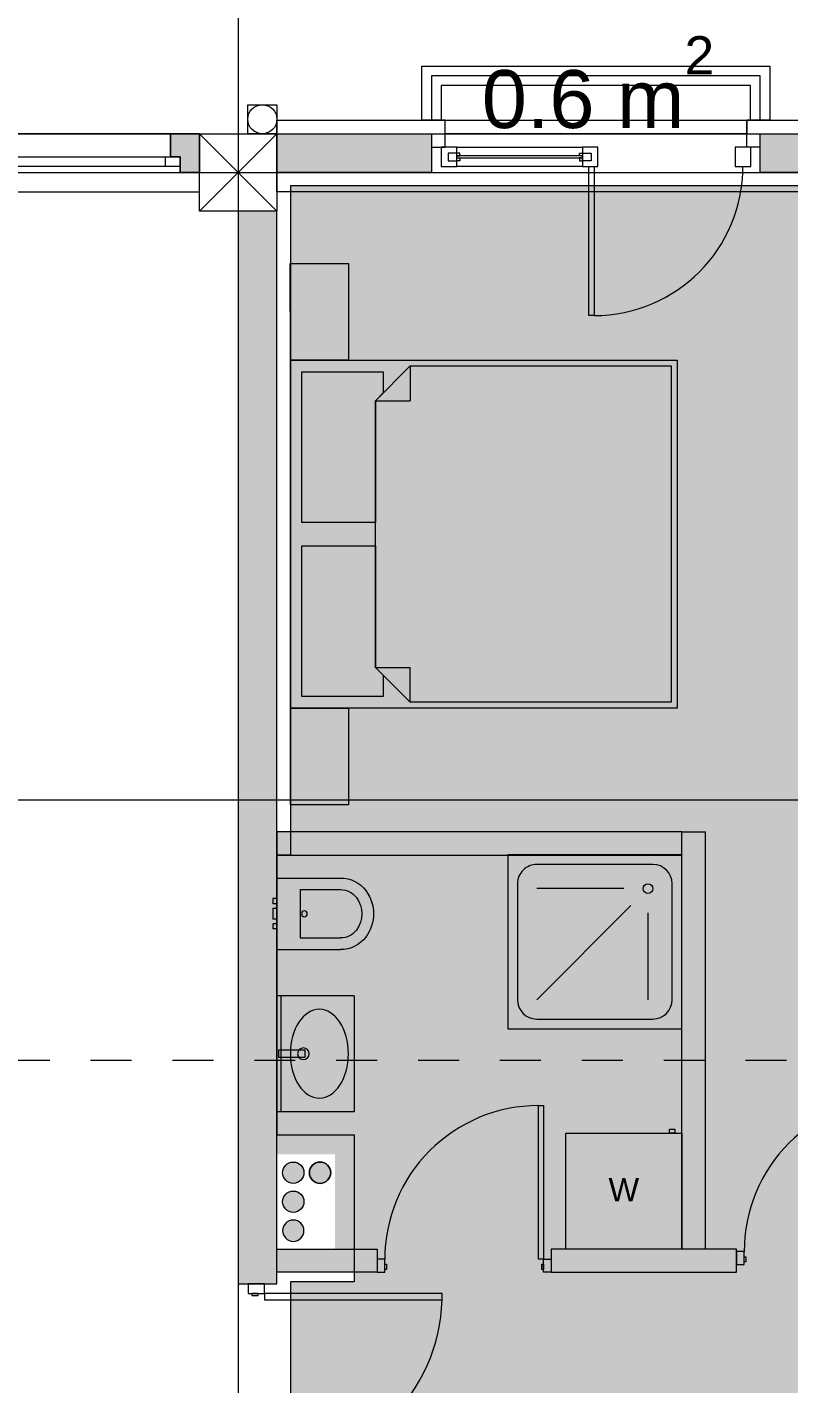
# Model space of a CAD drawing. Header units: millimetres. Extents: x 475159934 to 476245151, y 4620917055 to 4621447368.
# Drawn here: x 475246126 to 475250065, y 4621148784 to 4621155803 of the extents above; entities that cross this region are included whole.
import ezdxf
from ezdxf.enums import TextEntityAlignment as Align

# ---------------------------------------------------------------- set-up
doc = ezdxf.new("R2010")
doc.units = ezdxf.units.MM
doc.header["$MEASUREMENT"] = 0
doc.linetypes.add('Dashed', pattern=[423.333333, 211.666667, -211.666667])
for name, color, linetype, lineweight in [('2D Drafting - General_Pen_No__1_Pen_No__7', 7, 'Continuous', 0), ('2D Drafting - General_Pen_No__1_Pen_No__7_Pen_No__7', 7, 'Continuous', 0), ('2D Drafting - General_Pen_No__250_Pen_No__7_Pen_No__154', 154, 'Continuous', 0), ('2D Drafting - General_Pen_No__250_Pen_No__7_Pen_No__250', 7, 'Continuous', 0), ('2D Drafting - General_Pen_No__250_Pen_No__7_Pen_No__7', 7, 'Continuous', 0), ('2D Drafting - General_Pen_No__7_Pen_No__250', 7, 'Continuous', 0), ('2D Drafting - General_Pen_No__7_Pen_No__7_Pen_No__7', 7, 'Continuous', 0), ('Doors_Pen_No__7_Pen_No__7_Pen_No__7', 7, 'Continuous', 0), ('G-Anno-Nplt_Pen_No__151', 151, 'Continuous', 0), ('G-Anno-Nplt_Pen_No__4', 7, 'Continuous', 0), ('G-Anno-Nplt_Pen_No__7', 7, 'Continuous', 0), ('gegmebi_Pen_No__7_Pen_No__7', 7, 'Continuous', 0), ('kar-panjara_Pen_No__7_Pen_No__7_Pen_No__7', 7, 'Continuous', 0), ('New_Interior - Furniture _Pen_No__86', 86, 'Continuous', 0), ('New_reg_nak_Pen_No__7', 7, 'Continuous', 0), ('New_shenobebi_Pen_No__1', 1, 'Continuous', 0), ('New_shenobebi_Pen_No__7', 7, 'Continuous', 0), ('New_Structural - Bearing_Pen_No__250', 7, 'Continuous', 0), ('shaxtebi da milebi_Pen_No__1_Pen_No__1_Pen_No__1', 1, 'Continuous', 0), ('shaxtebi da milebi_Pen_No__5_Pen_No__5_Pen_No__5', 5, 'Continuous', 0), ('zoma_Pen_No__142', 142, 'Continuous', 0), ('zoma_Pen_No__5_Pen_No__5', 5, 'Continuous', 0)]:
    doc.layers.add(name, color=color, linetype=linetype, lineweight=lineweight)
for name, color, linetype in [('New_Interior - Furniture', 7, 'Continuous'), ('New_R03_Nakveti', 7, 'Continuous'), ('zoma', 7, 'Continuous')]:
    doc.layers.add(name, color=color, linetype=linetype)
for name, color, linetype, lineweight, true_color in [('New_Interior - Furniture _Pen_No__252', 7, 'Continuous', 0, 0x666666), ('New_R03_Nakveti_Pen_No__252', 7, 'Continuous', 0, 0x666666), ('shaxtebi da milebi_Pen_No__1_Pen_No__1_Pen_No__252', 7, 'Continuous', 0, 0x666666)]:
    doc.layers.add(name, color=color, linetype=linetype, lineweight=lineweight, true_color=true_color)
doc.styles.add('GENERATED_STYLE_1', font='arial.ttf')
doc.styles.add('GENERATED_STYLE_3', font='arial.ttf')
doc.dimstyles.new('GENERATED_STYLE__3', dxfattribs={"dimtxt": 200, "dimasz": 64.421331, "dimexe": 0.18, "dimexo": 3, "dimgap": 0, "dimtad": 1, "dimtih": 1, "dimtoh": 1, "dimlfac": 0.001, "dimzin": 0, "dimdsep": 46, "dimtxsty": 'GENERATED_STYLE_3', "dimblk": 'ARROWHEAD_2', "dimblk1": 'ARROWHEAD_2', "dimblk2": 'ARROWHEAD_2', "dimcen": 0.09, "dimclrd": 142, "dimclre": 142, "dimclrt": 142, "dimadec": 0, "dimazin": 0, "dimtfac": 1, "dimtdec": 4, "dimtmove": 0, "dimatfit": 3, "dimfxl": 1, "dimtolj": 1, "dimtzin": 0, "dimarcsym": 0})
doc.dimstyles.new('GENERATED_STYLE__6', dxfattribs={"dimtxt": 200, "dimasz": 64.421331, "dimexe": 0.18, "dimexo": 3, "dimgap": 0, "dimtad": 1, "dimlfac": 0.001, "dimzin": 0, "dimdsep": 46, "dimtxsty": 'GENERATED_STYLE_3', "dimblk": 'ARROWHEAD_2', "dimblk1": 'ARROWHEAD_2', "dimblk2": 'ARROWHEAD_2', "dimcen": 0.09, "dimclrd": 142, "dimclre": 142, "dimclrt": 142, "dimadec": 0, "dimazin": 0, "dimtfac": 1, "dimtdec": 4, "dimtmove": 0, "dimatfit": 3, "dimfxl": 1, "dimtolj": 1, "dimtzin": 0, "dimarcsym": 0})

# ---------------------------------------------------------------- blocks, each defined once
blk = doc.blocks.new('Bed Layout 23_2')
at = {"layer": 'New_R03_Nakveti_Pen_No__252', "color": 251, "linetype": 'Continuous', "lineweight": 0, "true_color": 0x666666}
for p, q in [((-900, 0), (-1399.9, 0)), ((-1399.9, 0), (-1399.9, -300)), ((-900, -300), (-900, 0)), ((900, 0), (-900, 0)), ((-900, 0), (-900, -2000)), ((1399.9, 0), (900, 0)), ((900, 0), (900, -300)), ((900, -2000), (900, 0)), ((1399.9, -300), (1399.9, 0)), ((-1399.9, -300), (-900, -300)), ((900, -300), (1399.9, -300)), ((-690, -440), (-870, -620)), ((0, -440), (-690, -440)), ((-690, -440), (-690, -620)), ((690, -440), (0, -440)), ((870, -620), (690, -440)), ((690, -440), (690, -620)), ((-870, -620), (-870, -1970)), ((-870, -620), (-690, -620)), ((870, -620), (690, -620)), ((870, -1970), (870, -620)), ((-900, -2000), (900, -2000)), ((-870, -1970), (0, -1970)), ((0, -1970), (870, -1970))]:
    blk.add_line(p, q, dxfattribs=at)
at = {"layer": 'New_R03_Nakveti_Pen_No__252', "color": 251, "linetype": 'Continuous', "lineweight": 0, "true_color": 0x666666, "flags": 128}
for points in [[(-60, -440), (-60, -60), (-840, -60), (-840, -480), (-730, -480), (-690, -440)], [(690, -440), (730, -480), (840, -480), (840, -60), (60, -60), (60, -440)]]:
    blk.add_lwpolyline(points, close=True, dxfattribs=at)
blk = doc.blocks.new('Shower Tray 26_3')
at = {"layer": 'New_Interior - Furniture _Pen_No__252', "color": 251, "linetype": 'Continuous', "lineweight": 0, "true_color": 0x666666}
for p, q in [((750, 850), (150, 850)), ((50, 750), (50, 150)), ((175, 300), (175, 750)), ((263.4, 263.4), (750, 750)), ((850, 150), (850, 750)), ((300, 175), (750, 175)), ((150, 50), (750, 50))]:
    blk.add_line(p, q, dxfattribs=at)
at = {"layer": 'New_Interior - Furniture _Pen_No__252', "color": 251, "linetype": 'Continuous', "lineweight": 0, "true_color": 0x666666, "flags": 128}
blk.add_lwpolyline([(900, 0), (900, 900), (0, 900), (0, 0)], close=True, dxfattribs=at)
at = {"layer": 'New_Interior - Furniture _Pen_No__252', "color": 251, "linetype": 'Continuous', "lineweight": 0, "true_color": 0x666666}
blk.add_circle((175, 175), 25, dxfattribs=at)
for centre, start, end in [((150, 750), 90, 180), ((750, 750), 0, 90), ((150, 150), 180, 270), ((750, 150), 270, 0)]:
    blk.add_arc(centre, 100, start, end, dxfattribs=at)
blk = doc.blocks.new('Bidet 26')
at = {"layer": 'New_Interior - Furniture _Pen_No__252', "color": 251, "linetype": 'Continuous', "lineweight": 0, "true_color": 0x666666}
for p, q in [((185, 0), (-185, 0)), ((-78.5, 20), (-74.5, 20)), ((-78.5, 0), (-78.5, 20)), ((-74.5, 20), (-65, 20)), ((-65, 20), (-55.5, 20)), ((-55.5, 20), (-51.5, 20)), ((-51.5, 0), (-51.5, 20)), ((-27, 20), (-19.1, 20)), ((-27, 0), (-27, 20)), ((-19.1, 20), (0, 20)), ((0, 20), (19.1, 20)), ((0, 0), (19.1, 0)), ((19.1, 20), (27, 20)), ((19.1, 0), (27, 0)), ((27, 0), (27, 20)), ((51.5, 20), (55.5, 20)), ((51.5, 0), (51.5, 20)), ((51.5, 0), (55.5, 0)), ((55.5, 20), (65, 20)), ((55.5, 0), (65, 0)), ((65, 20), (74.5, 20)), ((65, 0), (74.5, 0)), ((74.5, 20), (78.5, 20)), ((74.5, 0), (78.5, 0)), ((78.5, 0), (78.5, 20)), ((185, 0), (185, -330)), ((-185, 0), (-185, -330)), ((-78.5, 0), (-74.5, 0)), ((-74.5, 0), (-65, 0)), ((-65, 0), (-55.5, 0)), ((-55.5, 0), (-51.5, 0)), ((-27, 0), (-19.1, 0)), ((-19.1, 0), (0, 0)), ((-125, -120), (-125, -330)), ((-125, -120), (125, -120)), ((125, -120), (125, -330))]:
    blk.add_line(p, q, dxfattribs=at)
blk.add_circle((0, -142.5), 15, dxfattribs=at)
for centre, radius, start, end in [((-22.5, -330), 162.5, 180, 233.1301), ((-22.5, -330), 162.5, 180, 233.1301), ((-22.5, -330), 102.5, 180, 233.1301), ((22.5, -330), 102.5, 306.8699, 0), ((22.5, -330), 162.5, 306.8699, 0), ((0, -300), 140, 233.1301, 306.8699), ((0, -300), 200, 233.1301, 306.8699), ((0, -300), 200, 233.1301, 270)]:
    blk.add_arc(centre, radius, start, end, dxfattribs=at)
blk = doc.blocks.new('Multi-Basin Counter 26')
at = {"layer": 'New_Interior - Furniture _Pen_No__252', "color": 251, "linetype": 'Continuous', "lineweight": 0, "true_color": 0x666666}
for p, q in [((-300, 0), (300, 0)), ((-300, -400), (-300, 0)), ((300, -400), (300, 0)), ((-300, -20), (300, -20)), ((-300, -400), (300, -400))]:
    blk.add_line(p, q, dxfattribs=at)
at = {"layer": 'New_Interior - Furniture _Pen_No__252', "color": 251, "linetype": 'Continuous', "lineweight": 0, "true_color": 0x666666, "flags": 128}
blk.add_lwpolyline([(-20, -145), (20, -145), (20, -10), (-20, -10)], close=True, dxfattribs=at)
at = {"layer": 'New_Interior - Furniture _Pen_No__252', "color": 251, "linetype": 'Continuous', "lineweight": 0, "true_color": 0x666666}
blk.add_circle((0, -137.1895), 30, dxfattribs=at)
blk.add_ellipse((0, -220), major_axis=(230, 0), ratio=0.652173913, dxfattribs=at)
blk = doc.blocks.new('Washer 26')
at = {"layer": 'New_Interior - Furniture _Pen_No__252', "color": 251, "linetype": 'Continuous', "lineweight": 0, "true_color": 0x666666, "flags": 128}
for points in [[(-300, 0), (-300, -600), (300, -600), (300, 0)], [(-263.5, 0), (-236.5, 0), (-236.5, 20), (-263.5, 20)], [(-263.5, 0), (-236.5, 0), (-236.5, 20), (-263.5, 20)]]:
    blk.add_lwpolyline(points, close=True, dxfattribs=at)
at = {"layer": 'New_Interior - Furniture _Pen_No__86', "color": 86, "lineweight": 0, "style": 'GENERATED_STYLE_3'}
blk.add_attdef('stDisplayText', text='', height=120, dxfattribs=at).set_placement((0, -293.1), align=Align.MIDDLE_CENTER)
blk = doc.blocks.new('*D892', base_point=(475826095.8, 4621095193.2))
at = {"layer": 'zoma_Pen_No__142', "color": 142, "linetype": 'Continuous', "lineweight": 0, "transparency": 16777216}
for p, q in [((475240536.3, 4621161611.3), (475240487.3, 4621161526.6)), ((475240511.8, 4621161505.4), (475240511.8, 4621161632.5)), ((475247036.3, 4621161611.3), (475246987.3, 4621161526.6)), ((475247011.8, 4621161505.4), (475247011.8, 4621161632.5)), ((475240511.8, 4621161569), (475247011.8, 4621161569))]:
    blk.add_line(p, q, dxfattribs=at)
at = {"layer": 'zoma_Pen_No__142', "color": 142, "lineweight": 0, "transparency": 16777216, "char_height": 200, "attachment_point": 7, "style": 'GENERATED_STYLE_3'}
for s, insert in [('\\A1;{\\pql;\\fArial|b0|i0|c204|p0;\\W1.000000;6.50}', (475243494.9, 4621161609)), ('\\A1;{\\pql;\\fArial|b0|i0|c204|p0;\\W1.000000;0.40}', (475246453.5, 4621161609))]:
    blk.add_mtext(s, dxfattribs=dict(at, insert=insert))
blk = doc.blocks.new('ARROWHEAD_2')
at = {"color": 0, "linetype": 'Continuous', "lineweight": 0}
for p, q in [((0, 0), (-1, 0)), ((-0.38, -0.66), (0.38, 0.66))]:
    blk.add_line(p, q, dxfattribs=at)
blk = doc.blocks.new('*D893', base_point=(475826095.8, 4621095193.2))
at = {"layer": 'zoma_Pen_No__142', "color": 142, "linetype": 'Continuous', "lineweight": 0, "transparency": 16777216}
for p, q in [((475247036.3, 4621161611.3), (475246987.3, 4621161526.6)), ((475247011.8, 4621161505.4), (475247011.8, 4621161632.5)), ((475247436.3, 4621161611.3), (475247387.3, 4621161526.6)), ((475247411.8, 4621161505.4), (475247411.8, 4621161632.5)), ((475247011.8, 4621161569), (475247411.8, 4621161569))]:
    blk.add_line(p, q, dxfattribs=at)
blk = doc.blocks.new('*D894', base_point=(475826095.8, 4621095193.2))
at = {"layer": 'zoma_Pen_No__142', "color": 142, "linetype": 'Continuous', "lineweight": 0, "transparency": 16777216}
for p, q in [((475247436.3, 4621161611.3), (475247387.3, 4621161526.6)), ((475247411.8, 4621161505.4), (475247411.8, 4621161632.5)), ((475253936.3, 4621161611.3), (475253887.3, 4621161526.6)), ((475253911.8, 4621161505.4), (475253911.8, 4621161632.5)), ((475247411.8, 4621161569), (475253911.8, 4621161569))]:
    blk.add_line(p, q, dxfattribs=at)
at = {"layer": 'zoma_Pen_No__142', "color": 142, "lineweight": 0, "transparency": 16777216, "char_height": 200, "attachment_point": 7, "style": 'GENERATED_STYLE_3'}
for s, insert in [('\\A1;{\\pql;\\fArial|b0|i0|c204|p0;\\W1.000000;6.50}', (475250394.9, 4621161609)), ('\\A1;{\\pql;\\fArial|b0|i0|c204|p0;\\W1.000000;0.40}', (475253353.5, 4621161609))]:
    blk.add_mtext(s, dxfattribs=dict(at, insert=insert))
blk = doc.blocks.new('*D952', base_point=(475826095.8, 4621095193.2))
at = {"layer": 'zoma_Pen_No__142', "color": 142, "linetype": 'Continuous', "lineweight": 0, "transparency": 16777216}
for p, q in [((475229829.6, 4621159381.7), (475229744.8, 4621159430.6)), ((475229787.2, 4621159406.2), (475229787.2, 4621159447.6)), ((475229850.7, 4621159406.2), (475229723.6, 4621159406.2)), ((475229787.2, 4621140051.5), (475229787.2, 4621159406.2)), ((475229744.8, 4621140076), (475229829.6, 4621140027.1)), ((475229850.7, 4621140051.5), (475229723.6, 4621140051.5)), ((475229787.2, 4621140010.1), (475229787.2, 4621140051.5))]:
    blk.add_line(p, q, dxfattribs=at)
at = {"layer": 'zoma_Pen_No__142', "color": 142, "lineweight": 0, "transparency": 16777216, "insert": (475229747.2, 4621149385.6), "char_height": 200, "attachment_point": 7, "rotation": 90, "style": 'GENERATED_STYLE_3'}
blk.add_mtext('\\A1;{\\pql;\\fArial|b0|i0|c204|p0;\\W1.000000;19.35}', dxfattribs=at)
blk = doc.blocks.new('*D962', base_point=(475826095.8, 4621095193.2))
at = {"layer": 'zoma_Pen_No__142', "color": 142, "linetype": 'Continuous', "lineweight": 0, "transparency": 16777216}
for p, q in [((475230772.9, 4621159006.2), (475230645.8, 4621159006.2)), ((475230666.9, 4621159030.6), (475230751.7, 4621158981.7)), ((475230709.3, 4621155251.5), (475230709.3, 4621159006.2)), ((475230772.9, 4621155251.5), (475230645.8, 4621155251.5)), ((475230666.9, 4621155276), (475230751.7, 4621155227.1))]:
    blk.add_line(p, q, dxfattribs=at)
at = {"layer": 'zoma_Pen_No__142', "color": 142, "lineweight": 0, "transparency": 16777216, "char_height": 200, "attachment_point": 7, "rotation": 90, "style": 'GENERATED_STYLE_3'}
for s, insert in [('\\A1;{\\pql;\\fArial|b0|i0|c204|p0;\\W1.000000;0.40}', (475230669.3, 4621158447.8)), ('\\A1;{\\pql;\\fArial|b0|i0|c204|p0;\\W1.000000;3.75}', (475230669.3, 4621156861.9))]:
    blk.add_mtext(s, dxfattribs=dict(at, insert=insert))
blk = doc.blocks.new('*D968', base_point=(475826095.8, 4621095193.2))
at = {"layer": 'zoma_Pen_No__142', "color": 142, "linetype": 'Continuous', "lineweight": 0, "transparency": 16777216}
for p, q in [((475300034.2, 4621159381.7), (475299949.4, 4621159430.6)), ((475299991.8, 4621159406.2), (475299991.8, 4621159447.6)), ((475300055.4, 4621159406.2), (475299928.2, 4621159406.2)), ((475299991.8, 4621140051.5), (475299991.8, 4621159406.2)), ((475299949.4, 4621140076), (475300034.2, 4621140027.1)), ((475300055.4, 4621140051.5), (475299928.2, 4621140051.5)), ((475299991.8, 4621140010.1), (475299991.8, 4621140051.5))]:
    blk.add_line(p, q, dxfattribs=at)
at = {"layer": 'zoma_Pen_No__142', "color": 142, "lineweight": 0, "transparency": 16777216, "insert": (475299951.8, 4621149385.6), "char_height": 200, "attachment_point": 7, "rotation": 90, "style": 'GENERATED_STYLE_3'}
blk.add_mtext('\\A1;{\\pql;\\fArial|b0|i0|c204|p0;\\W1.000000;19.35}', dxfattribs=at)

msp = doc.modelspace()

# ---------------------------------------------------------------- hatches: boundary and pattern name
at = {"layer": '2D Drafting - General_Pen_No__250_Pen_No__7_Pen_No__154', "linetype": 'Continuous', "lineweight": 0}
msp.add_hatch(color=154, dxfattribs=at).paths.add_polyline_path([(475247016.775, 4621155251.525), (475247016.775, 4621155051.525), (475246916.775, 4621155051.525), (475246916.775, 4621155131.409), (475246866.772, 4621155131.409), (475246866.772, 4621155251.525), (475246916.775, 4621155251.525)])
at = {"layer": '2D Drafting - General_Pen_No__250_Pen_No__7_Pen_No__7', "linetype": 'Continuous', "lineweight": 0}
for points in [[(475248216.593, 4621155051.525), (475247416.775, 4621155051.525), (475247416.775, 4621155251.525), (475248216.593, 4621155251.525)], [(475250816.428, 4621155051.482), (475249916.812, 4621155051.482), (475249916.812, 4621155251.517), (475250816.428, 4621155251.525)], [(475247216.775, 4621154851.525), (475247216.775, 4621149301.482), (475247416.775, 4621149301.482), (475247416.775, 4621154851.525)], [(475249511.06, 4621151639.169), (475247416.775, 4621151639.169), (475247416.775, 4621151519.169), (475249511.06, 4621151519.169)], [(475249631.06, 4621151639.177), (475249631.116, 4621149481.551), (475249511.116, 4621149481.548), (475249511.06, 4621151639.174)], [(475247416.775, 4621150071.858), (475247816.775, 4621150071.858), (475247816.775, 4621149381.839), (475247416.775, 4621149381.839), (475247416.775, 4621149481.485), (475247716.775, 4621149481.485), (475247716.775, 4621149971.504), (475247416.775, 4621149971.504)], [(475247935.583, 4621149481.507), (475247935.586, 4621149361.507), (475247416.756, 4621149361.494), (475247416.756, 4621149481.494)], [(475249793.851, 4621149481.502), (475248835.586, 4621149481.502), (475248835.586, 4621149361.502), (475249793.851, 4621149361.502)]]:
    msp.add_hatch(color=7, dxfattribs=at).paths.add_polyline_path(points)
at = {"layer": 'G-Anno-Nplt_Pen_No__151', "linetype": 'Continuous', "lineweight": 0, "true_color": 0x1f2f3f}
msp.add_hatch(color=169, dxfattribs=at).paths.add_polyline_path([(475247416.775, 4621150071.857), (475247816.742, 4621150071.857), (475247816.742, 4621149311.489), (475247486.775, 4621149311.489), (475247486.775, 4621147721.531), (475250187.2, 4621147721.531), (475250187.2, 4621142321.531), (475254046.775, 4621142321.531), (475254046.775, 4621146791.337), (475253646.775, 4621146791.337), (475253646.775, 4621148661.713), (475254046.775, 4621148661.713), (475254046.775, 4621153881.531), (475250546.593, 4621153881.531), (475250546.593, 4621154981.531), (475247486.775, 4621154981.531), (475247486.775, 4621151519.168), (475247416.775, 4621151519.168)])
at = {"layer": 'shaxtebi da milebi_Pen_No__1_Pen_No__1_Pen_No__1', "linetype": 'Continuous', "lineweight": 0}
msp.add_hatch(color=1, dxfattribs=at).paths.add_polyline_path([(475247501.775, 4621149631.485, -1), (475247501.775, 4621149521.485, -1)])
at = {"layer": 'shaxtebi da milebi_Pen_No__1_Pen_No__1_Pen_No__252', "linetype": 'Continuous', "lineweight": 0, "true_color": 0x666666}
msp.add_hatch(color=251, dxfattribs=at).paths.add_polyline_path([(475247640.369, 4621149931.485, -1), (475247640.369, 4621149821.485, -1)])
at = {"layer": 'shaxtebi da milebi_Pen_No__5_Pen_No__5_Pen_No__5', "linetype": 'Continuous', "lineweight": 0}
for points in [[(475247501.775, 4621149931.485, -1), (475247501.775, 4621149821.485, -1)], [(475247501.775, 4621149781.485, -1), (475247501.775, 4621149671.485, -1)]]:
    msp.add_hatch(color=5, dxfattribs=at).paths.add_polyline_path(points)

# ---------------------------------------------------------------- linework, layer by layer
at = {"layer": '2D Drafting - General_Pen_No__1_Pen_No__7', "color": 7, "linetype": 'Continuous', "lineweight": 0}
for p, q in [((475247016.775, 4621154851.525), (475247416.775, 4621155251.525)), ((475247416.775, 4621154851.525), (475247016.775, 4621155251.525))]:
    msp.add_line(p, q, dxfattribs=at)
at = {"layer": '2D Drafting - General_Pen_No__1_Pen_No__7', "color": 7, "linetype": 'Continuous', "lineweight": 0, "flags": 128}
for points in [[(475240516.775, 4621154951.525), (475247016.775, 4621154951.525), (475247016.775, 4621155251.525), (475240516.775, 4621155251.525)], [(475247416.775, 4621154851.525), (475247016.775, 4621154851.525), (475247016.775, 4621155251.525), (475247416.775, 4621155251.525)], [(475253916.775, 4621154951.525), (475247416.775, 4621154951.525), (475247416.775, 4621155251.525), (475253916.775, 4621155251.525)]]:
    msp.add_lwpolyline(points, close=True, dxfattribs=at)
at = {"layer": '2D Drafting - General_Pen_No__1_Pen_No__7', "color": 7, "linetype": 'Continuous', "lineweight": 0}
msp.add_circle((475247341.775, 4621155326.525), 75, dxfattribs=at)
at = {"layer": '2D Drafting - General_Pen_No__1_Pen_No__7_Pen_No__7', "color": 7, "linetype": 'Continuous', "lineweight": 0}
msp.add_arc((475247378.527, 4621149243.76), 893.239, 268.396194, 358.396194, dxfattribs=at)
at = {"layer": '2D Drafting - General_Pen_No__250_Pen_No__7_Pen_No__250', "color": 7, "linetype": 'Continuous', "lineweight": 0, "flags": 128}
for points in [[(475247216.775, 4621154851.525), (475247216.775, 4621149301.482), (475247416.775, 4621149301.482), (475247416.775, 4621154851.525)], [(475249511.06, 4621151639.169), (475247416.775, 4621151639.169), (475247416.775, 4621151519.169), (475249511.06, 4621151519.169)], [(475249631.06, 4621151639.177), (475249631.116, 4621149481.551), (475249511.116, 4621149481.548), (475249511.06, 4621151639.174)], [(475247935.583, 4621149481.507), (475247935.586, 4621149361.507), (475247416.756, 4621149361.494), (475247416.756, 4621149481.494)], [(475249793.851, 4621149481.502), (475248835.586, 4621149481.502), (475248835.586, 4621149361.502), (475249793.851, 4621149361.502)]]:
    msp.add_lwpolyline(points, close=True, dxfattribs=at)
at = {"layer": '2D Drafting - General_Pen_No__250_Pen_No__7_Pen_No__7', "color": 7, "linetype": 'Continuous', "lineweight": 0, "flags": 128}
for points in [[(475247016.775, 4621155251.525), (475247016.775, 4621155051.525), (475246916.775, 4621155051.525), (475246916.775, 4621155131.409), (475246866.772, 4621155131.409), (475246866.772, 4621155251.525), (475246916.775, 4621155251.525)], [(475248216.593, 4621155051.525), (475247416.775, 4621155051.525), (475247416.775, 4621155251.525), (475248216.593, 4621155251.525)], [(475250816.428, 4621155051.482), (475249916.812, 4621155051.482), (475249916.812, 4621155251.517), (475250816.428, 4621155251.525)]]:
    msp.add_lwpolyline(points, close=True, dxfattribs=at)
at = {"layer": '2D Drafting - General_Pen_No__7_Pen_No__250', "color": 7, "linetype": 'Continuous', "lineweight": 0, "flags": 128}
for points in [[(475248216.811, 4621155181.483), (475248286.826, 4621155181.483), (475248286.827, 4621155321.744)], [(475249916.812, 4621155181.432), (475249846.804, 4621155181.431), (475249846.802, 4621155321.693)]]:
    msp.add_lwpolyline(points, dxfattribs=at)
at = {"layer": '2D Drafting - General_Pen_No__7_Pen_No__7_Pen_No__7', "color": 7, "linetype": 'Continuous', "lineweight": 0, "flags": 128}
msp.add_lwpolyline([(475248347.3, 4621155181.306), (475248997.3, 4621155181.278), (475248997.296, 4621155081.338), (475248347.296, 4621155081.367)], close=True, dxfattribs=at)
at = {"layer": '2D Drafting - General_Pen_No__7_Pen_No__7_Pen_No__7', "color": 7, "linetype": 'Continuous', "lineweight": 0}
for centre, radius, start, end in [((475249056.985, 4621155081.325), 770.311, 269.9974687, 359.994289), ((475250627.674, 4621149468.705), 794.311, 89.998516, 180.0001975), ((475248769.408, 4621149429.264), 794.311, 90, 180.0016827)]:
    msp.add_arc(centre, radius, start, end, dxfattribs=at)
at = {"layer": 'Doors_Pen_No__7_Pen_No__7_Pen_No__7', "color": 7, "linetype": 'Continuous', "lineweight": 0, "flags": 128}
for points in [[(475249030.318, 4621155081.327), (475249056.985, 4621155081.325), (475249056.951, 4621154311.014), (475249030.284, 4621154311.015)], [(475248796.075, 4621149429.264), (475248769.408, 4621149429.264), (475248769.408, 4621150223.575), (475248796.075, 4621150223.575)], [(475249793.85, 4621149400.97), (475249833.361, 4621149400.969), (475249833.363, 4621149468.703), (475249793.851, 4621149468.704)], [(475247935.586, 4621149361.507), (475247975.097, 4621149361.507), (475247975.097, 4621149429.241), (475247935.586, 4621149429.241)], [(475247983.986, 4621149375.907), (475247975.097, 4621149375.907), (475247975.097, 4621149402.574), (475247983.986, 4621149402.574)], [(475248796.075, 4621149375.931), (475248787.186, 4621149375.931), (475248787.186, 4621149402.597), (475248796.075, 4621149402.597)], [(475248835.586, 4621149361.531), (475248796.075, 4621149361.531), (475248796.075, 4621149429.264), (475248835.586, 4621149429.264)], [(475249842.25, 4621149415.369), (475249833.361, 4621149415.369), (475249833.362, 4621149442.036), (475249842.251, 4621149442.036)], [(475247268.86, 4621149301.482), (475247268.86, 4621149252.093), (475247353.527, 4621149252.093), (475247353.527, 4621149301.482)], [(475247286.86, 4621149252.093), (475247286.86, 4621149240.982), (475247320.194, 4621149240.982), (475247320.194, 4621149252.093)], [(475247353.527, 4621149252.093), (475247353.527, 4621149218.76), (475248271.416, 4621149218.76), (475248271.416, 4621149252.093)]]:
    msp.add_lwpolyline(points, close=True, dxfattribs=at)
at = {"layer": 'G-Anno-Nplt_Pen_No__4', "color": 7, "linetype": 'Continuous', "lineweight": 0, "flags": 128}
for points in [[(475248166.811, 4621155601.482), (475249966.811, 4621155601.482), (475249966.811, 4621155321.469), (475249846.803, 4621155321.469), (475249846.803, 4621155251.691), (475248286.825, 4621155251.705), (475248286.825, 4621155321.469), (475248166.811, 4621155321.469)], [(475247416.775, 4621150071.857), (475247816.742, 4621150071.857), (475247816.742, 4621149311.489), (475247486.775, 4621149311.489), (475247486.775, 4621147721.531), (475250187.2, 4621147721.531), (475250187.2, 4621142321.531), (475254046.775, 4621142321.531), (475254046.775, 4621146791.337), (475253646.775, 4621146791.337), (475253646.775, 4621148661.713), (475254046.775, 4621148661.713), (475254046.775, 4621153881.531), (475250546.593, 4621153881.531), (475250546.593, 4621154981.531), (475247486.775, 4621154981.531), (475247486.775, 4621151519.168), (475247416.775, 4621151519.168)]]:
    msp.add_lwpolyline(points, close=True, dxfattribs=at)
at = {"layer": 'gegmebi_Pen_No__7_Pen_No__7', "color": 7, "linetype": 'Continuous', "lineweight": 0}
for p, q in [((475247266.775, 4621155251.525), (475247266.775, 4621155401.525)), ((475247266.775, 4621155401.525), (475247416.775, 4621155401.525)), ((475247416.775, 4621155401.525), (475247416.775, 4621155251.525)), ((475247416.775, 4621155251.525), (475247266.775, 4621155251.525))]:
    msp.add_line(p, q, dxfattribs=at)
at = {"layer": 'kar-panjara_Pen_No__7_Pen_No__7_Pen_No__7', "color": 7, "linetype": 'Continuous', "lineweight": 0, "flags": 128}
for points in [[(475248347.3, 4621155181.306), (475248267.3, 4621155181.31), (475248267.296, 4621155081.31), (475248347.296, 4621155081.306)], [(475248302.297, 4621155111.369), (475248347.297, 4621155111.367), (475248347.298, 4621155126.367), (475248347.298, 4621155136.367), (475248362.298, 4621155136.366), (475248362.299, 4621155151.366), (475248302.299, 4621155151.369)], [(475249042.297, 4621155111.336), (475248997.297, 4621155111.338), (475248997.298, 4621155126.338), (475248997.298, 4621155136.338), (475248982.298, 4621155136.339), (475248982.299, 4621155151.339), (475249042.299, 4621155151.336)], [(475249077.3, 4621155181.335), (475248997.3, 4621155181.338), (475248997.296, 4621155081.338), (475249077.296, 4621155081.335)], [(475249867.3, 4621155181.257), (475249787.3, 4621155181.261), (475249787.296, 4621155081.261), (475249867.296, 4621155081.257)], [(475248362.297, 4621155111.366), (475248347.297, 4621155111.367), (475248347.298, 4621155126.367), (475248362.298, 4621155126.366)], [(475248347.298, 4621155126.367), (475248997.298, 4621155126.338), (475248997.298, 4621155136.338), (475248347.298, 4621155136.367)], [(475248982.297, 4621155111.339), (475248997.297, 4621155111.338), (475248997.298, 4621155126.338), (475248982.298, 4621155126.339)]]:
    msp.add_lwpolyline(points, close=True, dxfattribs=at)
at = {"layer": 'New_reg_nak_Pen_No__7', "color": 7, "linetype": 'Continuous', "lineweight": 0, "flags": 128}
msp.add_lwpolyline([(475247416.775, 4621155251.525), (475247416.775, 4621155321.525), (475250816.428, 4621155321.525), (475250816.428, 4621155251.525)], dxfattribs=at)
at = {"layer": 'New_shenobebi_Pen_No__1', "color": 1, "linetype": 'Dashed', "lineweight": 0}
msp.add_lwpolyline([(475301569.026, 4621154611.49), (475255555.776, 4621154611.49), (475255555.776, 4621150456.854), (475228397.958, 4621150456.854)], dxfattribs=at)
at = {"layer": 'New_shenobebi_Pen_No__7', "color": 7, "linetype": 'Continuous', "lineweight": 0}
for p, q in [((475248216.811, 4621155551.482), (475248216.811, 4621155321.525)), ((475249916.811, 4621155551.482), (475248216.811, 4621155551.482)), ((475249866.811, 4621155501.482), (475248266.811, 4621155501.482)), ((475248266.811, 4621155501.482), (475248266.811, 4621155321.525)), ((475249866.811, 4621155321.525), (475249866.811, 4621155501.482)), ((475249916.811, 4621155321.525), (475249916.811, 4621155551.482))]:
    msp.add_line(p, q, dxfattribs=at)
at = {"layer": 'New_Structural - Bearing_Pen_No__250', "color": 7, "linetype": 'Continuous', "lineweight": 0}
for p, q in [((475245366.769, 4621155251.362), (475246866.769, 4621155251.409)), ((475246866.769, 4621155251.409), (475246866.772, 4621155131.409)), ((475245391.772, 4621155131.363), (475246841.772, 4621155131.408)), ((475246841.774, 4621155081.408), (475245391.774, 4621155081.363)), ((475246841.772, 4621155131.408), (475246916.772, 4621155131.41)), ((475246841.774, 4621155081.408), (475246841.772, 4621155131.408)), ((475246916.774, 4621155081.41), (475246841.774, 4621155081.408)), ((475246866.772, 4621155131.409), (475246916.772, 4621155131.41)), ((475246866.772, 4621155131.409), (475246916.772, 4621155131.41)), ((475246916.772, 4621155131.41), (475246916.774, 4621155081.41)), ((475246916.772, 4621155131.41), (475246916.774, 4621155081.41)), ((475246916.774, 4621155081.41), (475246916.775, 4621155051.41)), ((475245316.775, 4621155051.361), (475246916.775, 4621155051.41))]:
    msp.add_line(p, q, dxfattribs=at)
at = {"layer": 'shaxtebi da milebi_Pen_No__1_Pen_No__1_Pen_No__1', "color": 1, "linetype": 'Continuous', "lineweight": 0, "flags": 128}
msp.add_lwpolyline([(475247501.775, 4621149631.485, 1), (475247501.775, 4621149521.485, 1)], format="xyb", close=True, dxfattribs=at)
at = {"layer": 'shaxtebi da milebi_Pen_No__1_Pen_No__1_Pen_No__252', "color": 251, "linetype": 'Continuous', "lineweight": 0, "true_color": 0x666666, "flags": 128}
for points in [[(475247640.369, 4621149931.485, -1), (475247640.369, 4621149821.485, -1)], [(475247640.369, 4621149931.485, 1), (475247640.369, 4621149821.485, 1)]]:
    msp.add_lwpolyline(points, format="xyb", close=True, dxfattribs=at)
at = {"layer": 'shaxtebi da milebi_Pen_No__5_Pen_No__5_Pen_No__5', "color": 5, "linetype": 'Continuous', "lineweight": 0, "flags": 128}
for points in [[(475247501.775, 4621149931.485, -1), (475247501.775, 4621149821.485, -1)], [(475247501.775, 4621149781.485, -1), (475247501.775, 4621149671.485, -1)]]:
    msp.add_lwpolyline(points, format="xyb", close=True, dxfattribs=at)
at = {"layer": 'zoma_Pen_No__5_Pen_No__5', "color": 5, "linetype": 'Continuous', "lineweight": 0}
for p, q in [((475247216.775, 4621162687.507), (475247216.775, 4621134452.213)), ((475229336.224, 4621155051.525), (475300763.831, 4621155051.525)), ((475229336.224, 4621151806.16), (475300763.831, 4621151806.16))]:
    msp.add_line(p, q, dxfattribs=at)

# ---------------------------------------------------------------- block references
at = {"layer": 'New_Interior - Furniture', "color": 1, "linetype": 'Continuous', "lineweight": 0, "zscale": 1000, "rotation": 180}
msp.add_blockref('Shower Tray 26_3', (475249511.087, 4621151521.525), dxfattribs=at)
at = {"layer": 'New_Interior - Furniture', "color": 1, "linetype": 'Continuous', "lineweight": 0, "xscale": -1, "zscale": 1000}
for name, p, rotation in [('Bidet 26', (475247416.767, 4621151215.827), 90), ('Multi-Basin Counter 26', (475247416.793, 4621150491.876), 89.9999999999977)]:
    msp.add_blockref(name, p, dxfattribs=dict(at, rotation=rotation))
at = {"layer": 'New_Interior - Furniture', "color": 1, "linetype": 'Continuous', "lineweight": 0}
ref = msp.add_blockref('Washer 26', (475249211.101, 4621150081.548), dxfattribs=dict(at, xscale=-1, zscale=1000))
ref.add_attrib('stDisplayText', 'W', dxfattribs={"layer": 'New_Interior - Furniture _Pen_No__86', "color": 86, "lineweight": 0, "height": 120, "style": 'GENERATED_STYLE_3'}).set_placement((475249211.101, 4621149788.406), align=Align.MIDDLE_CENTER)
at = {"layer": 'New_R03_Nakveti', "color": 7, "linetype": 'Continuous', "lineweight": 0, "xscale": -0.9999999999999997, "zscale": 1000, "rotation": 90.0029726951062}
msp.add_blockref('Bed Layout 23_2', (475247486.703, 4621153180.23), dxfattribs=at)

# ---------------------------------------------------------------- texts
at = {"layer": 'G-Anno-Nplt_Pen_No__7', "color": 7, "lineweight": 0, "insert": (475248476.811, 4621155276.586), "char_height": 300, "attachment_point": 7, "style": 'GENERATED_STYLE_1'}
msp.add_mtext('{\\fArial|b0|i0|c204|p0;0.6 m{\\H0.66x;\\S2^  ;}}', dxfattribs=at)

# ---------------------------------------------------------------- dimensions: what is measured, and where the dimension line sits
at = {"layer": 'zoma', "color": 142, "linetype": 'Continuous', "lineweight": 0}
for base, p1, p2, picture, middle in [((475247011.8, 4621161568.965), (475240511.8, 4621141187.027), (475247011.8, 4621141187.013), '*D892', (475243753.796, 4621161708.965)), ((475253911.8, 4621161568.965), (475247411.8, 4621141187.013), (475253911.8, 4621141587.013), '*D894', (475250653.796, 4621161708.965)), ((475247411.8, 4621161568.965), (475247011.8, 4621141187.013), (475247411.8, 4621141187.013), '*D893', (475246712.379, 4621161708.965))]:
    dim = msp.add_linear_dim(base=base, p1=p1, p2=p2, dimstyle='GENERATED_STYLE__3', dxfattribs=at)
    dim.commit()
    dim.dimension.update_dxf_attribs({"geometry": picture, "text_midpoint": middle, "dimtype": 160})
for base, p1, p2, picture, middle in [((475229787.171, 4621159406.159), (475231459.487, 4621140051.524), (475253174.993, 4621159406.159), '*D952', (475229647.171, 4621149720.668)), ((475299991.81, 4621159406.159), (475233700.384, 4621140051.524), (475255415.89, 4621159406.159), '*D968', (475299851.81, 4621149720.668)), ((475230709.324, 4621159006.159), (475231774.993, 4621155251.524), (475253174.992, 4621159006.159), '*D962', (475230569.324, 4621157120.837))]:
    dim = msp.add_linear_dim(base=base, p1=p1, p2=p2, angle=90, dimstyle='GENERATED_STYLE__6', dxfattribs=at)
    dim.commit()
    dim.dimension.update_dxf_attribs({"geometry": picture, "text_midpoint": middle, "dimtype": 160, "text_rotation": 90})

doc.saveas('drawing.dxf')
